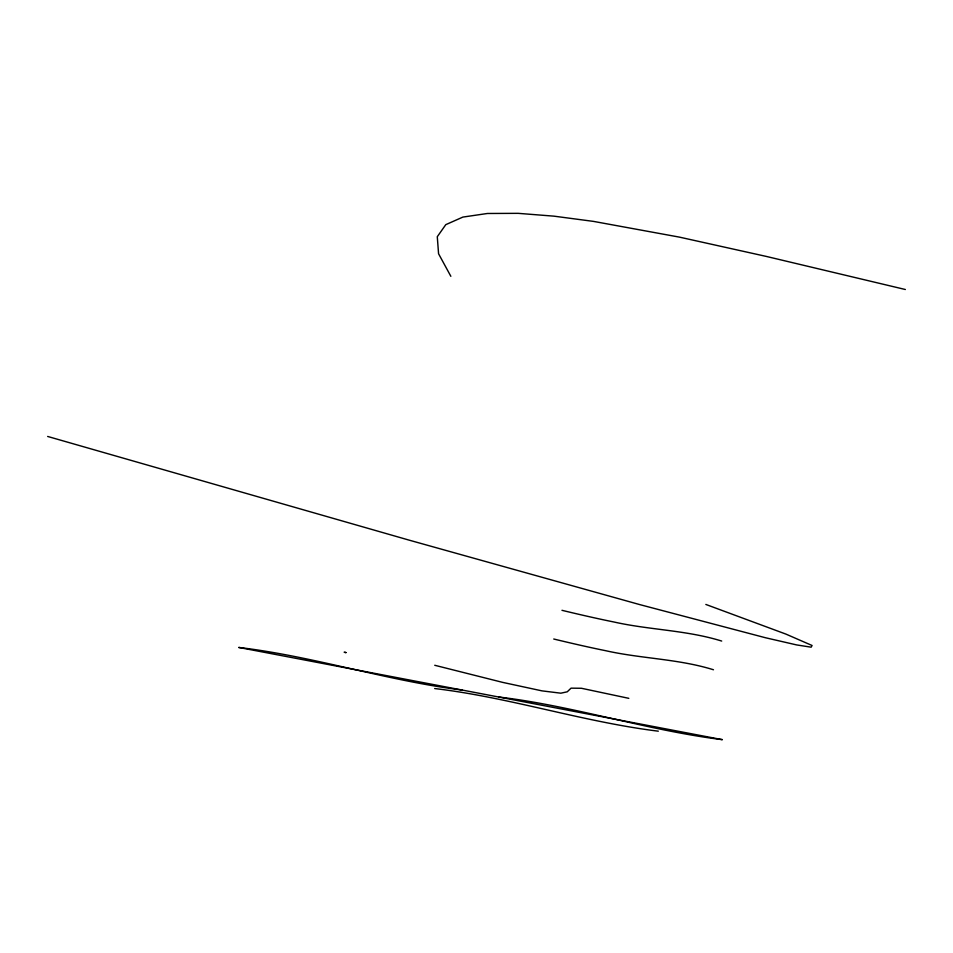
<?xml version="1.0" encoding="UTF-8"?>
<svg xmlns="http://www.w3.org/2000/svg" width="953" height="953" viewBox="0 0 953 953"><rect width="100%" height="100%" fill="white"/><g stroke="black" fill="none" stroke-linecap="round" stroke-linejoin="round"><path stroke-width="1.43" d="M434.687 688.542C510.117 697.465 582.891 721.874 658.309 731.177M498.741 697.012C574.171 705.97 646.944 730.355 722.362 739.659L238.738 647.444C314.168 656.355 386.942 680.764 462.36 690.079M344.152 652.186L346.082 652.602M344.724 652.376L345.82 652.555M905.35 289.509L766.426 256.452L679.453 237.13L593.516 221.394L553.907 216.152L518.146 213.341L487.4 213.484L462.884 217.081L445.778 224.658L437.284 236.713L438.571 253.76L450.852 276.31M628.813 698.335L581.413 688.269L571.038 688.161L567.238 691.807L560.841 693.188L541.971 690.865L502.624 682.372L434.747 665.277M721.695 641.059C686.625 630.124 649.601 630.016 613.946 621.999A243.885 13.616 16 0 1 561.972 610.313M713.463 669.756C678.393 658.833 641.369 658.726 605.715 650.708A243.885 13.616 16 0 1 553.741 639.01M47.65 436.45L409.075 540.125L639.82 604.619L765.354 637.712L796.625 644.919L811.134 647.182L812.075 645.491L785.951 634.114L705.839 604.44"/></g></svg>
